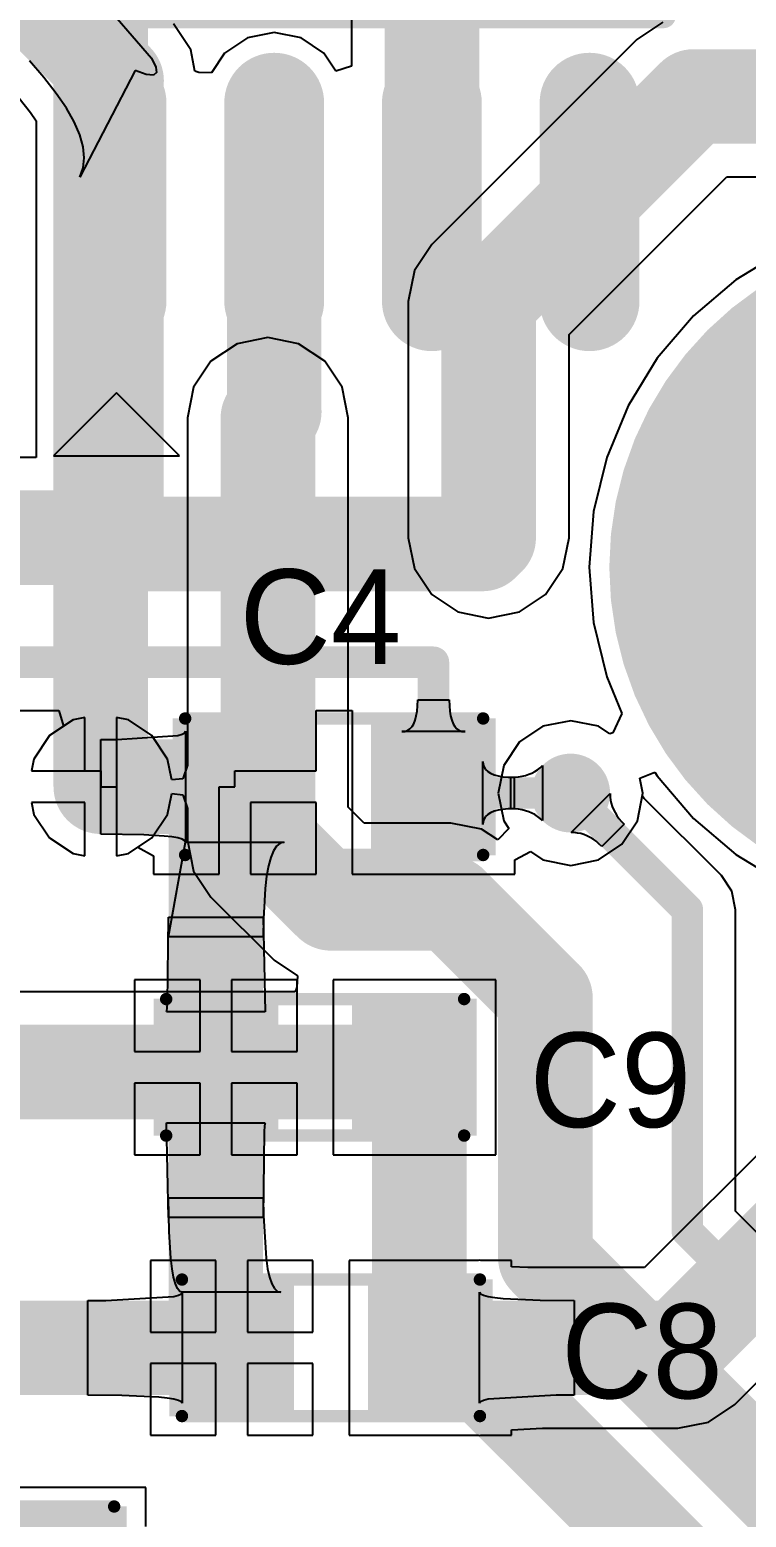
# Model space of a CAD drawing. Header units: millimetres. Extents: x 84.4 to 173.9, y 144 to 177.
# Drawn here: x 112.66 to 118.43, y 152.85 to 164.84 of the extents above; entities that cross this region are included whole.
import ezdxf

# ---------------------------------------------------------------- set-up
doc = ezdxf.new("R2010")
doc.units = ezdxf.units.MM
for name, color, linetype in [('BottomLayer', 5, 'Continuous'), ('BottomSolder', 6, 'Continuous'), ('MultiLayer', 9, 'Continuous'), ('PadHoleLayer', 156, 'Continuous'), ('TopLayer', 1, 'Continuous'), ('TopOverlay', 2, 'Continuous'), ('TopPaste', 8, 'Continuous'), ('TopSolder', 216, 'Continuous'), ('ViaHoleLayer', 16, 'Continuous')]:
    doc.layers.add(name, color=color, linetype=linetype)

# ---------------------------------------------------------------- blocks, each defined once
blk = doc.blocks.new('CAP_0603_5')
at = {"layer": 'TopLayer'}
for points in [[(-0.4, -0.45), (-0.4, 0.45), (-1.2, -0.45), (-1.2, 0.45)], [(1.2, -0.45), (1.2, 0.45), (0.4, -0.45), (0.4, 0.45)]]:
    blk.add_solid(points, dxfattribs=at)
at = {"layer": 'TopOverlay', "const_width": 0.1}
for points in [[(-1.2, 0.55), (1.2, 0.55)], [(-1.2, -0.55), (1.2, -0.55)]]:
    blk.add_lwpolyline(points, dxfattribs=at)
at = {"layer": 'TopOverlay', "const_width": 0.05}
for points in [[(-1.225, 0.55, 1), (-1.175, 0.55, 1)], [(1.175, 0.55, 1), (1.225, 0.55, 1)], [(-1.225, -0.55, 1), (-1.175, -0.55, 1)], [(1.175, -0.55, 1), (1.225, -0.55, 1)]]:
    blk.add_lwpolyline(points, format="xyb", close=True, dxfattribs=at)
at = {"layer": 'TopPaste'}
for points in [[(-0.4, -0.45), (-0.4, 0.45), (-1.2, -0.45), (-1.2, 0.45)], [(1.2, -0.45), (1.2, 0.45), (0.4, -0.45), (0.4, 0.45)]]:
    blk.add_solid(points, dxfattribs=at)
at = {"layer": 'TopSolder'}
for points in [[(-0.298, -0.552), (-0.298, 0.552), (-1.302, -0.552), (-1.302, 0.552)], [(1.302, -0.552), (1.302, 0.552), (0.298, -0.552), (0.298, 0.552)]]:
    blk.add_solid(points, dxfattribs=at)
blk = doc.blocks.new('CAP_0603_7')
at = {"layer": 'TopLayer'}
for points in [[(-0.4, -0.45), (-0.4, 0.45), (-1.2, -0.45), (-1.2, 0.45)], [(1.2, -0.45), (1.2, 0.45), (0.4, -0.45), (0.4, 0.45)]]:
    blk.add_solid(points, dxfattribs=at)
at = {"layer": 'TopOverlay', "const_width": 0.1}
for points in [[(-1.2, 0.55), (1.2, 0.55)], [(-1.2, -0.55), (1.2, -0.55)]]:
    blk.add_lwpolyline(points, dxfattribs=at)
at = {"layer": 'TopOverlay', "const_width": 0.05}
for points in [[(-1.225, 0.55, 1), (-1.175, 0.55, 1)], [(1.175, 0.55, 1), (1.225, 0.55, 1)], [(-1.225, -0.55, 1), (-1.175, -0.55, 1)], [(1.175, -0.55, 1), (1.225, -0.55, 1)]]:
    blk.add_lwpolyline(points, format="xyb", close=True, dxfattribs=at)
at = {"layer": 'TopPaste'}
for points in [[(-0.4, -0.45), (-0.4, 0.45), (-1.2, -0.45), (-1.2, 0.45)], [(1.2, -0.45), (1.2, 0.45), (0.4, -0.45), (0.4, 0.45)]]:
    blk.add_solid(points, dxfattribs=at)
at = {"layer": 'TopSolder'}
for points in [[(-0.298, -0.552), (-0.298, 0.552), (-1.302, -0.552), (-1.302, 0.552)], [(1.302, -0.552), (1.302, 0.552), (0.298, -0.552), (0.298, 0.552)]]:
    blk.add_solid(points, dxfattribs=at)
blk = doc.blocks.new('CAP_0603_11')
at = {"layer": 'TopLayer'}
for points in [[(-0.4, -0.45), (-0.4, 0.45), (-1.2, -0.45), (-1.2, 0.45)], [(1.2, -0.45), (1.2, 0.45), (0.4, -0.45), (0.4, 0.45)]]:
    blk.add_solid(points, dxfattribs=at)
at = {"layer": 'TopOverlay', "const_width": 0.1}
for points in [[(-1.2, 0.55), (1.2, 0.55)], [(-1.2, -0.55), (1.2, -0.55)]]:
    blk.add_lwpolyline(points, dxfattribs=at)
at = {"layer": 'TopOverlay', "const_width": 0.05}
for points in [[(-1.225, 0.55, 1), (-1.175, 0.55, 1)], [(1.175, 0.55, 1), (1.225, 0.55, 1)], [(-1.225, -0.55, 1), (-1.175, -0.55, 1)], [(1.175, -0.55, 1), (1.225, -0.55, 1)]]:
    blk.add_lwpolyline(points, format="xyb", close=True, dxfattribs=at)
at = {"layer": 'TopPaste'}
for points in [[(-0.4, -0.45), (-0.4, 0.45), (-1.2, -0.45), (-1.2, 0.45)], [(1.2, -0.45), (1.2, 0.45), (0.4, -0.45), (0.4, 0.45)]]:
    blk.add_solid(points, dxfattribs=at)
at = {"layer": 'TopSolder'}
for points in [[(-0.298, -0.552), (-0.298, 0.552), (-1.302, -0.552), (-1.302, 0.552)], [(1.302, -0.552), (1.302, 0.552), (0.298, -0.552), (0.298, 0.552)]]:
    blk.add_solid(points, dxfattribs=at)
blk = doc.blocks.new('CAP_0603_12')
at = {"layer": 'TopLayer'}
for points in [[(-0.4, -0.45), (-0.4, 0.45), (-1.2, -0.45), (-1.2, 0.45)], [(1.2, -0.45), (1.2, 0.45), (0.4, -0.45), (0.4, 0.45)]]:
    blk.add_solid(points, dxfattribs=at)
at = {"layer": 'TopOverlay', "const_width": 0.1}
for points in [[(-1.2, 0.55), (1.2, 0.55)], [(-1.2, -0.55), (1.2, -0.55)]]:
    blk.add_lwpolyline(points, dxfattribs=at)
at = {"layer": 'TopOverlay', "const_width": 0.05}
for points in [[(-1.225, 0.55, 1), (-1.175, 0.55, 1)], [(1.175, 0.55, 1), (1.225, 0.55, 1)], [(-1.225, -0.55, 1), (-1.175, -0.55, 1)], [(1.175, -0.55, 1), (1.225, -0.55, 1)]]:
    blk.add_lwpolyline(points, format="xyb", close=True, dxfattribs=at)
at = {"layer": 'TopPaste'}
for points in [[(-0.4, -0.45), (-0.4, 0.45), (-1.2, -0.45), (-1.2, 0.45)], [(1.2, -0.45), (1.2, 0.45), (0.4, -0.45), (0.4, 0.45)]]:
    blk.add_solid(points, dxfattribs=at)
at = {"layer": 'TopSolder'}
for points in [[(-0.298, -0.552), (-0.298, 0.552), (-1.302, -0.552), (-1.302, 0.552)], [(1.302, -0.552), (1.302, 0.552), (0.298, -0.552), (0.298, 0.552)]]:
    blk.add_solid(points, dxfattribs=at)
blk = doc.blocks.new('SO_8_36')
at = {"layer": 'TopLayer', "const_width": 0.6}
for points in [[(-3.2, 1.905), (-1.6, 1.905)], [(1.6, 1.905), (3.2, 1.905)], [(-3.2, 0.635), (-1.6, 0.635)], [(1.6, 0.635), (3.2, 0.635)], [(-3.2, -0.635), (-1.6, -0.635)], [(1.6, -0.635), (3.2, -0.635)], [(-3.2, -1.905), (-1.6, -1.905)], [(1.6, -1.905), (3.2, -1.905)]]:
    blk.add_lwpolyline(points, dxfattribs=at)
at = {"layer": 'TopLayer', "const_width": 0.3}
for points in [[(-3.35, 1.905, 1), (-3.05, 1.905, 1)], [(-1.75, 1.905, 1), (-1.45, 1.905, 1)], [(1.45, 1.905, 1), (1.75, 1.905, 1)], [(3.05, 1.905, 1), (3.35, 1.905, 1)], [(-3.35, 0.635, 1), (-3.05, 0.635, 1)], [(-1.75, 0.635, 1), (-1.45, 0.635, 1)], [(1.45, 0.635, 1), (1.75, 0.635, 1)], [(3.05, 0.635, 1), (3.35, 0.635, 1)], [(-3.35, -0.635, 1), (-3.05, -0.635, 1)], [(-1.75, -0.635, 1), (-1.45, -0.635, 1)], [(1.45, -0.635, 1), (1.75, -0.635, 1)], [(3.05, -0.635, 1), (3.35, -0.635, 1)], [(-3.35, -1.905, 1), (-3.05, -1.905, 1)], [(-1.75, -1.905, 1), (-1.45, -1.905, 1)], [(1.45, -1.905, 1), (1.75, -1.905, 1)], [(3.05, -1.905, 1), (3.35, -1.905, 1)]]:
    blk.add_lwpolyline(points, format="xyb", close=True, dxfattribs=at)
at = {"layer": 'TopOverlay'}
for p, q in [((-4.445, 2.413), (-4.445, 1.397)), ((-3.937, 1.905), (-4.445, 2.413)), ((-4.445, 1.397), (-3.937, 1.905))]:
    blk.add_line(p, q, dxfattribs=at)
at = {"layer": 'TopOverlay', "const_width": 0.2}
for points in [[(-0.9, 2.5), (0.9, 2.5)], [(-0.9, 2.5), (-0.9, -2.5)], [(0.9, 2.5), (0.9, -2.5)], [(-0.9, -2.5), (0.9, -2.5)]]:
    blk.add_lwpolyline(points, dxfattribs=at)
at = {"layer": 'TopOverlay'}
for points, const_width in [([(-0.95, 2.5, 1), (-0.85, 2.5, 1)], 0.1), ([(-0.95, 2.5, 1), (-0.85, 2.5, 1)], 0.1), ([(0.85, 2.5, 1), (0.95, 2.5, 1)], 0.1), ([(0.85, 2.5, 1), (0.95, 2.5, 1)], 0.1), ([(-0.116, 1.866, 1), (-0.366, 1.866, 1)], 0.25), ([(-0.429, 1.866, 1), (-0.304, 1.866, 1)], 0.125), ([(-0.178, 1.866, 1), (-0.054, 1.866, 1)], 0.125), ([(-0.95, -2.5, 1), (-0.85, -2.5, 1)], 0.1), ([(-0.95, -2.5, 1), (-0.85, -2.5, 1)], 0.1), ([(0.85, -2.5, 1), (0.95, -2.5, 1)], 0.1), ([(0.85, -2.5, 1), (0.95, -2.5, 1)], 0.1)]:
    blk.add_lwpolyline(points, format="xyb", close=True, dxfattribs=dict(at, const_width=const_width))
at = {"layer": 'TopPaste', "const_width": 0.6}
for points in [[(-3.2, 1.905), (-1.6, 1.905)], [(1.6, 1.905), (3.2, 1.905)], [(-3.2, 0.635), (-1.6, 0.635)], [(1.6, 0.635), (3.2, 0.635)], [(-3.2, -0.635), (-1.6, -0.635)], [(1.6, -0.635), (3.2, -0.635)], [(-3.2, -1.905), (-1.6, -1.905)], [(1.6, -1.905), (3.2, -1.905)]]:
    blk.add_lwpolyline(points, dxfattribs=at)
at = {"layer": 'TopPaste', "const_width": 0.3}
for points in [[(-3.35, 1.905, 1), (-3.05, 1.905, 1)], [(-1.75, 1.905, 1), (-1.45, 1.905, 1)], [(1.45, 1.905, 1), (1.75, 1.905, 1)], [(3.05, 1.905, 1), (3.35, 1.905, 1)], [(-3.35, 0.635, 1), (-3.05, 0.635, 1)], [(-1.75, 0.635, 1), (-1.45, 0.635, 1)], [(1.45, 0.635, 1), (1.75, 0.635, 1)], [(3.05, 0.635, 1), (3.35, 0.635, 1)], [(-3.35, -0.635, 1), (-3.05, -0.635, 1)], [(-1.75, -0.635, 1), (-1.45, -0.635, 1)], [(1.45, -0.635, 1), (1.75, -0.635, 1)], [(3.05, -0.635, 1), (3.35, -0.635, 1)], [(-3.35, -1.905, 1), (-3.05, -1.905, 1)], [(-1.75, -1.905, 1), (-1.45, -1.905, 1)], [(1.45, -1.905, 1), (1.75, -1.905, 1)], [(3.05, -1.905, 1), (3.35, -1.905, 1)]]:
    blk.add_lwpolyline(points, format="xyb", close=True, dxfattribs=at)
at = {"layer": 'TopSolder', "const_width": 0.803}
for points in [[(-3.2, 1.905), (-1.6, 1.905)], [(1.6, 1.905), (3.2, 1.905)], [(-3.2, 0.635), (-1.6, 0.635)], [(1.6, 0.635), (3.2, 0.635)], [(-3.2, -0.635), (-1.6, -0.635)], [(1.6, -0.635), (3.2, -0.635)], [(-3.2, -1.905), (-1.6, -1.905)], [(1.6, -1.905), (3.2, -1.905)]]:
    blk.add_lwpolyline(points, dxfattribs=at)
at = {"layer": 'TopSolder', "const_width": 0.402}
for points in [[(-3.401, 1.905, 1), (-2.999, 1.905, 1)], [(-1.801, 1.905, 1), (-1.399, 1.905, 1)], [(1.399, 1.905, 1), (1.801, 1.905, 1)], [(2.999, 1.905, 1), (3.401, 1.905, 1)], [(-3.401, 0.635, 1), (-2.999, 0.635, 1)], [(-1.801, 0.635, 1), (-1.399, 0.635, 1)], [(1.399, 0.635, 1), (1.801, 0.635, 1)], [(2.999, 0.635, 1), (3.401, 0.635, 1)], [(-3.401, -0.635, 1), (-2.999, -0.635, 1)], [(-1.801, -0.635, 1), (-1.399, -0.635, 1)], [(1.399, -0.635, 1), (1.801, -0.635, 1)], [(2.999, -0.635, 1), (3.401, -0.635, 1)], [(-3.401, -1.905, 1), (-2.999, -1.905, 1)], [(-1.801, -1.905, 1), (-1.399, -1.905, 1)], [(1.399, -1.905, 1), (1.801, -1.905, 1)], [(2.999, -1.905, 1), (3.401, -1.905, 1)]]:
    blk.add_lwpolyline(points, format="xyb", close=True, dxfattribs=at)

msp = doc.modelspace()

# ---------------------------------------------------------------- linework, layer by layer
at = {"layer": 'BottomLayer'}
for p, q in [((117.763, 164.898), (117.553, 164.757)), ((117.553, 164.757), (115.902, 163.106)), ((117.008, 162.38), (118.279, 163.652)), ((118.279, 163.652), (123.179, 163.652)), ((115.902, 163.106), (115.762, 162.896)), ((118.734, 163.057), (118.351, 162.822)), ((115.762, 162.896), (115.713, 162.648)), ((118.351, 162.822), (118.01, 162.531)), ((115.713, 162.648), (115.713, 160.743)), ((118.01, 162.531), (117.718, 162.189)), ((114.334, 162.307), (114.124, 162.166)), ((114.582, 162.356), (114.334, 162.307)), ((114.83, 162.307), (114.582, 162.356)), ((115.04, 162.166), (114.83, 162.307)), ((117.008, 160.743), (117.008, 162.38)), ((117.718, 162.189), (117.483, 161.806)), ((114.124, 162.166), (113.984, 161.956)), ((115.18, 161.956), (115.04, 162.166)), ((113.984, 161.956), (113.935, 161.709)), ((115.23, 161.709), (115.18, 161.956)), ((113.935, 161.709), (113.935, 158.912)), ((115.23, 158.573), (115.23, 161.709)), ((117.483, 161.806), (117.311, 161.391)), ((117.311, 161.391), (117.206, 160.954)), ((117.206, 160.954), (117.171, 160.506)), ((115.713, 160.743), (115.762, 160.496)), ((116.958, 160.496), (117.008, 160.743)), ((115.762, 160.496), (115.902, 160.286)), ((116.818, 160.286), (116.958, 160.496)), ((117.171, 160.506), (117.206, 160.059)), ((115.902, 160.286), (116.112, 160.145)), ((116.608, 160.145), (116.818, 160.286)), ((116.112, 160.145), (116.36, 160.096)), ((116.36, 160.096), (116.608, 160.145)), ((117.206, 160.059), (117.311, 159.622)), ((117.311, 159.622), (117.433, 159.328)), ((117.433, 159.328), (117.361, 159.171)), ((113.013, 159.275), (112.824, 159.149)), ((113.109, 159.294), (113.013, 159.275)), ((113.109, 158.864), (113.109, 159.294)), ((113.459, 159.275), (113.363, 159.294)), ((113.363, 159.294), (113.363, 158.737)), ((113.648, 159.149), (113.459, 159.275)), ((116.798, 159.224), (116.609, 159.098)), ((117.021, 159.269), (116.798, 159.224)), ((117.244, 159.224), (117.021, 159.269)), ((117.336, 159.162), (117.244, 159.224)), ((112.824, 159.149), (112.698, 158.96)), ((113.774, 158.96), (113.648, 159.149)), ((116.609, 159.098), (116.482, 158.909)), ((117.361, 159.171), (117.336, 159.162)), ((112.698, 158.96), (112.679, 158.864)), ((113.805, 158.804), (113.774, 158.96)), ((112.679, 158.864), (113.109, 158.864)), ((113.935, 158.912), (113.897, 158.801)), ((116.482, 158.909), (116.438, 158.686)), ((117.579, 158.807), (117.699, 158.854)), ((117.699, 158.854), (117.718, 158.824)), ((117.718, 158.824), (118.01, 158.482)), ((113.363, 158.737), (113.363, 158.179)), ((113.808, 158.792), (113.805, 158.804)), ((113.897, 158.801), (113.808, 158.792)), ((113.897, 158.801), (113.897, 158.801)), ((113.897, 158.801), (113.897, 158.801)), ((117.603, 158.686), (117.579, 158.807)), ((113.109, 158.61), (112.679, 158.61)), ((112.679, 158.61), (112.698, 158.514)), ((113.109, 158.179), (113.109, 158.61)), ((113.774, 158.514), (113.805, 158.67)), ((113.805, 158.67), (113.808, 158.682)), ((113.808, 158.682), (113.897, 158.673)), ((113.897, 158.673), (113.897, 158.673)), ((113.897, 158.673), (113.897, 158.673)), ((113.897, 158.673), (113.935, 158.562)), ((116.438, 158.686), (116.482, 158.463)), ((117.024, 158.369), (117.338, 158.683)), ((117.338, 158.683), (117.339, 158.656)), ((117.339, 158.656), (117.342, 158.63)), ((117.342, 158.63), (117.348, 158.605)), ((117.348, 158.605), (117.356, 158.579)), ((117.356, 158.579), (117.366, 158.554)), ((117.6, 158.667), (117.603, 158.686)), ((117.6, 158.666), (117.6, 158.667)), ((117.602, 158.662), (117.6, 158.666)), ((117.604, 158.656), (117.602, 158.662)), ((117.609, 158.649), (117.604, 158.656)), ((117.613, 158.643), (117.609, 158.649)), ((118.235, 158.021), (117.613, 158.643)), ((112.698, 158.514), (112.824, 158.325)), ((113.648, 158.325), (113.774, 158.514)), ((113.935, 158.562), (113.935, 158.305)), ((115.358, 158.444), (115.23, 158.573)), ((116.482, 158.463), (116.524, 158.4)), ((117.366, 158.554), (117.378, 158.53)), ((117.378, 158.53), (117.393, 158.506)), ((117.393, 158.506), (117.41, 158.482)), ((117.41, 158.482), (117.429, 158.458)), ((117.429, 158.458), (117.451, 158.435)), ((118.01, 158.482), (118.351, 158.19)), ((116.055, 158.444), (115.358, 158.444)), ((116.303, 158.395), (116.055, 158.444)), ((116.433, 158.309), (116.303, 158.395)), ((116.524, 158.4), (116.433, 158.309)), ((117.05, 158.368), (117.024, 158.369)), ((117.076, 158.364), (117.05, 158.368)), ((117.102, 158.359), (117.076, 158.364)), ((117.127, 158.351), (117.102, 158.359)), ((117.152, 158.341), (117.127, 158.351)), ((117.177, 158.329), (117.152, 158.341)), ((117.451, 158.435), (117.271, 158.256)), ((112.824, 158.325), (113.013, 158.198)), ((113.459, 158.198), (113.648, 158.325)), ((113.935, 158.305), (113.984, 158.057)), ((117.201, 158.314), (117.177, 158.329)), ((117.225, 158.297), (117.201, 158.314)), ((117.248, 158.277), (117.225, 158.297)), ((117.271, 158.256), (117.248, 158.277)), ((113.013, 158.198), (113.109, 158.179)), ((113.363, 158.179), (113.459, 158.198)), ((118.351, 158.19), (118.734, 157.956)), ((113.984, 158.057), (114.124, 157.847)), ((118.319, 157.895), (118.235, 158.021)), ((118.349, 157.746), (118.319, 157.895)), ((114.124, 157.847), (114.632, 157.339)), ((118.349, 155.316), (118.349, 157.746)), ((114.632, 157.339), (114.822, 157.212)), ((114.822, 157.212), (114.814, 157.122)), ((114.801, 157.085), (112.323, 157.085)), ((114.814, 157.122), (114.801, 157.085)), ((121.677, 151.988), (118.349, 155.316))]:
    msp.add_line(p, q, dxfattribs=at)
for points, const_width in [([(113.236, 158.737), (113.236, 165.315)], 0.762), ([(116.36, 162.648), (118.011, 164.299)], 0.762), ([(118.011, 164.299), (123.447, 164.299)], 0.762), ([(116.36, 160.743), (116.36, 162.648)], 0.762), ([(114.582, 158.305), (114.582, 161.709)], 0.762), ([(117.021, 158.686), (117.96, 157.746)], 0.254), ([(114.582, 158.305), (115.09, 157.797)], 0.762), ([(115.09, 157.797), (116.055, 157.797)], 0.762), ([(116.055, 157.797), (116.817, 157.035)], 0.762), ([(117.96, 155.155), (117.96, 157.746)], 0.254), ([(116.817, 154.941), (116.817, 157.035)], 0.762), ([(112.055, 156.438), (115.801, 156.438)], 0.762), ([(115.801, 154.52), (115.801, 156.438)], 0.762), ([(116.817, 154.941), (121, 150.758)], 0.762), ([(117.96, 155.155), (121.516, 151.599)], 0.254), ([(115.801, 154.52), (121.618, 148.704)], 0.762)]:
    msp.add_lwpolyline(points, dxfattribs=dict(at, const_width=const_width))
for points, const_width in [([(117.821, 164.299, 1), (118.202, 164.299, 1)], 0.381), ([(117.821, 164.299, 1), (118.202, 164.299, 1)], 0.381), ([(116.17, 162.648, 1), (116.551, 162.648, 1)], 0.381), ([(116.17, 162.648, 1), (116.551, 162.648, 1)], 0.381), ([(118.734, 160.506, 1), (121.334, 160.506, 1)], 2.6), ([(114.392, 161.709, 1), (114.773, 161.709, 1)], 0.381), ([(114.423, 161.709, 1), (114.741, 161.709, 1)], 0.318), ([(116.17, 160.743, 1), (116.551, 160.743, 1)], 0.381), ([(116.201, 160.743, 1), (116.519, 160.743, 1)], 0.318), ([(113.046, 158.737, 1), (113.427, 158.737, 1)], 0.381), ([(113.077, 158.737, 1), (113.395, 158.737, 1)], 0.318), ([(116.862, 158.686, 1), (117.179, 158.686, 1)], 0.318), ([(116.957, 158.686, 1), (117.084, 158.686, 1)], 0.127), ([(114.392, 158.305, 1), (114.773, 158.305, 1)], 0.381), ([(114.392, 158.305, 1), (114.773, 158.305, 1)], 0.381), ([(114.9, 157.797, 1), (115.281, 157.797, 1)], 0.381), ([(114.9, 157.797, 1), (115.281, 157.797, 1)], 0.381), ([(115.865, 157.797, 1), (116.246, 157.797, 1)], 0.381), ([(115.865, 157.797, 1), (116.246, 157.797, 1)], 0.381), ([(117.897, 157.746, 1), (118.024, 157.746, 1)], 0.127), ([(117.897, 157.746, 1), (118.024, 157.746, 1)], 0.127), ([(116.627, 157.035, 1), (117.008, 157.035, 1)], 0.381), ([(116.627, 157.035, 1), (117.008, 157.035, 1)], 0.381), ([(115.611, 156.438, 1), (115.992, 156.438, 1)], 0.381), ([(115.611, 156.438, 1), (115.992, 156.438, 1)], 0.381), ([(115.643, 156.438, 1), (115.96, 156.438, 1)], 0.318), ([(116.627, 154.941, 1), (117.008, 154.941, 1)], 0.381), ([(116.627, 154.941, 1), (117.008, 154.941, 1)], 0.381), ([(117.897, 155.155, 1), (118.024, 155.155, 1)], 0.127), ([(117.897, 155.155, 1), (118.024, 155.155, 1)], 0.127), ([(115.611, 154.52, 1), (115.992, 154.52, 1)], 0.381), ([(115.611, 154.52, 1), (115.992, 154.52, 1)], 0.381)]:
    msp.add_lwpolyline(points, format="xyb", close=True, dxfattribs=dict(at, const_width=const_width))
at = {"layer": 'BottomSolder', "const_width": 2.702}
msp.add_lwpolyline([(118.683, 160.506, 1), (121.385, 160.506, 1)], format="xyb", close=True, dxfattribs=at)
at = {"layer": 'MultiLayer'}
for points, const_width in [([(118.734, 160.506, 1), (121.334, 160.506, 1)], 2.6), ([(114.423, 161.709, 1), (114.741, 161.709, 1)], 0.318), ([(116.201, 160.743, 1), (116.519, 160.743, 1)], 0.318), ([(113.077, 158.737, 1), (113.395, 158.737, 1)], 0.318), ([(116.862, 158.686, 1), (117.179, 158.686, 1)], 0.318), ([(115.643, 156.438, 1), (115.96, 156.438, 1)], 0.318)]:
    msp.add_lwpolyline(points, format="xyb", close=True, dxfattribs=dict(at, const_width=const_width))
at = {"layer": 'PadHoleLayer', "const_width": 2.6}
msp.add_lwpolyline([(118.734, 160.506, 1), (121.334, 160.506, 1)], format="xyb", close=True, dxfattribs=at)
at = {"layer": 'TopLayer'}
for p, q in [((113.185, 165.14), (113.645, 164.607)), ((115.256, 165.138), (115.256, 164.543)), ((113.961, 164.674), (113.821, 164.884)), ((114.633, 164.814), (114.417, 164.771)), ((114.849, 164.771), (114.633, 164.814)), ((114.417, 164.771), (114.234, 164.648)), ((115.032, 164.648), (114.849, 164.771)), ((112.778, 164.451), (112.661, 164.585)), ((113.645, 164.607), (113.681, 164.536)), ((113.995, 164.503), (113.961, 164.674)), ((114.234, 164.648), (114.127, 164.489)), ((115.129, 164.504), (115.032, 164.648)), ((112.878, 164.324), (112.778, 164.451)), ((113.513, 164.508), (113.067, 163.648)), ((113.602, 164.477), (113.513, 164.508)), ((113.66, 164.472), (113.602, 164.477)), ((113.686, 164.491), (113.66, 164.472)), ((113.681, 164.536), (113.686, 164.491)), ((114.027, 164.492), (113.995, 164.503)), ((114.127, 164.489), (114.027, 164.492)), ((115.256, 164.543), (115.129, 164.504)), ((112.579, 164.285), (112.669, 164.171)), ((112.959, 164.206), (112.878, 164.324)), ((112.669, 164.171), (112.716, 164.103)), ((112.716, 164.103), (112.716, 163.449)), ((113.023, 164.094), (112.959, 164.206)), ((113.068, 163.99), (113.023, 164.094)), ((113.095, 163.893), (113.068, 163.99)), ((113.103, 163.804), (113.095, 163.893)), ((113.094, 163.723), (113.103, 163.804)), ((113.067, 163.648), (113.094, 163.723)), ((112.716, 163.449), (112.716, 161.391)), ((112.716, 161.391), (108.893, 161.391)), ((115.787, 159.389), (115.789, 159.438)), ((115.789, 159.438), (116.043, 159.438)), ((116.043, 159.438), (116.044, 159.389)), ((111.488, 159.352), (112.899, 159.352)), ((112.899, 159.352), (112.937, 159.225)), ((114.97, 158.864), (114.97, 159.352)), ((114.97, 159.352), (115.262, 159.352)), ((115.262, 159.352), (115.262, 158.033)), ((115.768, 159.273), (115.777, 159.307)), ((115.777, 159.307), (115.784, 159.345)), ((115.784, 159.345), (115.787, 159.389)), ((116.044, 159.389), (116.048, 159.345)), ((116.048, 159.345), (116.054, 159.307)), ((116.054, 159.307), (116.063, 159.273)), ((112.937, 159.225), (112.824, 159.149)), ((113.912, 159.171), (113.919, 159.184)), ((113.919, 159.184), (113.919, 158.29)), ((115.662, 159.181), (115.686, 159.183)), ((116.17, 159.181), (115.662, 159.181)), ((115.686, 159.183), (115.707, 159.191)), ((115.707, 159.191), (115.726, 159.204)), ((115.726, 159.204), (115.743, 159.222)), ((115.743, 159.222), (115.757, 159.245)), ((115.757, 159.245), (115.768, 159.273)), ((116.063, 159.273), (116.074, 159.245)), ((116.074, 159.245), (116.088, 159.222)), ((116.088, 159.222), (116.105, 159.204)), ((116.105, 159.204), (116.124, 159.191)), ((116.124, 159.191), (116.145, 159.183)), ((116.145, 159.183), (116.17, 159.181)), ((112.824, 159.149), (112.698, 158.96)), ((113.236, 158.356), (113.236, 159.118)), ((113.236, 159.118), (113.366, 159.118)), ((113.366, 159.118), (113.857, 159.15)), ((113.857, 159.15), (113.891, 159.16)), ((113.891, 159.16), (113.912, 159.171)), ((112.698, 158.96), (112.679, 158.864)), ((116.313, 158.432), (116.313, 158.94)), ((116.313, 158.94), (116.315, 158.916)), ((112.679, 158.864), (113.236, 158.864)), ((113.236, 158.864), (113.236, 158.737)), ((114.316, 158.737), (114.316, 158.864)), ((114.316, 158.864), (114.97, 158.864)), ((116.315, 158.916), (116.323, 158.894)), ((116.323, 158.894), (116.335, 158.875)), ((116.335, 158.875), (116.353, 158.859)), ((116.353, 158.859), (116.376, 158.845)), ((116.376, 158.845), (116.404, 158.833)), ((116.404, 158.833), (116.437, 158.824)), ((116.437, 158.824), (116.475, 158.818)), ((116.475, 158.818), (116.518, 158.814)), ((116.571, 158.814), (116.601, 158.817)), ((116.601, 158.817), (116.63, 158.822)), ((116.63, 158.822), (116.657, 158.828)), ((116.657, 158.828), (116.684, 158.837)), ((116.684, 158.837), (116.708, 158.847)), ((116.708, 158.847), (116.732, 158.86)), ((116.732, 158.86), (116.754, 158.874)), ((116.754, 158.874), (116.775, 158.89)), ((116.775, 158.89), (116.794, 158.908)), ((116.794, 158.908), (116.794, 158.464)), ((117.579, 158.807), (117.699, 158.854)), ((117.699, 158.854), (117.718, 158.824)), ((117.718, 158.824), (118.01, 158.482)), ((113.236, 158.737), (113.363, 158.737)), ((113.363, 158.737), (113.363, 158.179)), ((114.189, 158.033), (114.189, 158.737)), ((114.189, 158.737), (114.316, 158.737)), ((116.518, 158.814), (116.567, 158.813)), ((116.539, 158.813), (116.571, 158.814)), ((116.539, 158.559), (116.539, 158.813)), ((116.567, 158.813), (116.567, 158.559)), ((117.603, 158.686), (117.579, 158.807)), ((113.109, 158.61), (112.679, 158.61)), ((112.679, 158.61), (112.698, 158.514)), ((113.109, 158.179), (113.109, 158.61)), ((114.97, 158.61), (114.443, 158.61)), ((114.443, 158.61), (114.443, 158.033)), ((114.97, 158.033), (114.97, 158.61)), ((117.559, 158.463), (117.603, 158.686)), ((112.698, 158.514), (112.824, 158.325)), ((116.315, 158.456), (116.313, 158.432)), ((116.323, 158.478), (116.315, 158.456)), ((116.335, 158.497), (116.323, 158.478)), ((116.353, 158.513), (116.335, 158.497)), ((116.376, 158.527), (116.353, 158.513)), ((116.404, 158.539), (116.376, 158.527)), ((116.437, 158.548), (116.404, 158.539)), ((116.475, 158.554), (116.437, 158.548)), ((116.518, 158.558), (116.475, 158.554)), ((116.567, 158.559), (116.518, 158.558)), ((116.571, 158.558), (116.539, 158.559)), ((116.601, 158.555), (116.571, 158.558)), ((116.63, 158.55), (116.601, 158.555)), ((116.657, 158.544), (116.63, 158.55)), ((116.684, 158.535), (116.657, 158.544)), ((116.708, 158.525), (116.684, 158.535)), ((116.732, 158.512), (116.708, 158.525)), ((116.754, 158.498), (116.732, 158.512)), ((116.775, 158.482), (116.754, 158.498)), ((116.794, 158.464), (116.775, 158.482)), ((117.433, 158.274), (117.559, 158.463)), ((118.01, 158.482), (118.351, 158.19)), ((113.584, 158.35), (113.236, 158.356)), ((113.748, 158.339), (113.584, 158.35)), ((113.809, 158.332), (113.748, 158.339)), ((112.824, 158.325), (113.013, 158.198)), ((113.459, 158.198), (113.535, 158.249)), ((113.535, 158.249), (113.662, 158.181)), ((113.782, 157.528), (113.919, 158.29)), ((113.857, 158.324), (113.809, 158.332)), ((113.891, 158.314), (113.857, 158.324)), ((113.912, 158.302), (113.891, 158.314)), ((113.919, 158.29), (113.912, 158.302)), ((113.919, 158.29), (114.713, 158.29)), ((114.627, 158.221), (114.605, 158.168)), ((114.652, 158.259), (114.627, 158.221)), ((114.681, 158.282), (114.652, 158.259)), ((114.713, 158.29), (114.681, 158.282)), ((117.244, 158.148), (117.433, 158.274)), ((113.013, 158.198), (113.109, 158.179)), ((113.363, 158.179), (113.459, 158.198)), ((113.662, 158.181), (113.662, 158.033)), ((114.586, 158.099), (114.571, 158.016)), ((114.605, 158.168), (114.586, 158.099)), ((116.57, 158.147), (116.697, 158.215)), ((116.57, 158.033), (116.57, 158.147)), ((116.697, 158.215), (116.798, 158.148)), ((116.798, 158.148), (117.021, 158.103)), ((117.021, 158.103), (117.244, 158.148)), ((118.351, 158.19), (118.734, 157.956)), ((113.662, 158.033), (114.189, 158.033)), ((114.443, 158.033), (114.97, 158.033)), ((114.571, 158.016), (114.559, 157.916)), ((115.262, 158.033), (116.57, 158.033)), ((114.559, 157.916), (114.546, 157.673)), ((113.774, 156.992), (113.782, 157.685)), ((113.782, 157.685), (114.544, 157.685)), ((114.544, 157.685), (114.56, 156.923)), ((114.546, 157.673), (114.544, 157.528)), ((114.544, 157.528), (113.782, 157.528)), ((114.036, 157.18), (113.509, 157.18)), ((113.509, 157.18), (113.509, 156.603)), ((114.036, 156.603), (114.036, 157.18)), ((114.817, 157.18), (114.29, 157.18)), ((114.29, 157.18), (114.29, 156.603)), ((114.817, 156.603), (114.817, 157.18)), ((116.417, 157.18), (115.109, 157.18)), ((115.109, 157.18), (115.109, 155.772)), ((116.417, 155.772), (116.417, 157.18)), ((119.969, 157.216), (117.616, 154.863)), ((113.766, 156.923), (113.769, 156.931)), ((114.56, 156.923), (113.766, 156.923)), ((113.769, 156.931), (113.772, 156.954)), ((113.772, 156.954), (113.774, 156.992)), ((113.509, 156.603), (114.036, 156.603)), ((114.29, 156.603), (114.817, 156.603)), ((114.036, 156.349), (113.509, 156.349)), ((113.509, 156.349), (113.509, 155.772)), ((114.036, 155.772), (114.036, 156.349)), ((114.817, 156.349), (114.29, 156.349)), ((114.29, 156.349), (114.29, 155.772)), ((114.817, 155.772), (114.817, 156.349)), ((118.342, 153.758), (120.695, 156.111)), ((113.782, 155.267), (113.766, 156.029)), ((113.766, 156.029), (114.56, 156.029)), ((114.552, 155.961), (114.544, 155.267)), ((114.554, 155.999), (114.552, 155.961)), ((114.557, 156.022), (114.554, 155.999)), ((114.56, 156.029), (114.557, 156.022)), ((113.509, 155.772), (114.036, 155.772)), ((114.29, 155.772), (114.817, 155.772)), ((115.109, 155.772), (116.417, 155.772)), ((113.782, 155.425), (114.544, 155.425)), ((113.787, 155.15), (113.782, 155.425)), ((114.544, 155.425), (114.546, 155.28)), ((114.544, 155.267), (113.782, 155.267)), ((114.546, 155.28), (114.567, 154.937)), ((113.8, 154.937), (113.787, 155.15)), ((114.163, 154.92), (113.636, 154.92)), ((113.636, 154.92), (113.636, 154.343)), ((113.81, 154.853), (113.8, 154.937)), ((114.163, 154.343), (114.163, 154.92)), ((114.944, 154.92), (114.417, 154.92)), ((114.417, 154.92), (114.417, 154.343)), ((114.567, 154.937), (114.58, 154.853)), ((114.944, 154.343), (114.944, 154.92)), ((116.277, 154.92), (115.236, 154.92)), ((115.236, 154.92), (115.236, 153.512)), ((116.287, 154.922), (116.277, 154.92)), ((116.297, 154.92), (116.287, 154.922)), ((116.544, 154.92), (116.297, 154.92)), ((116.544, 154.869), (116.544, 154.92)), ((116.677, 154.863), (116.544, 154.869)), ((117.616, 154.863), (116.677, 154.863)), ((113.822, 154.784), (113.81, 154.853)), ((113.837, 154.731), (113.822, 154.784)), ((114.58, 154.853), (114.596, 154.784)), ((114.596, 154.784), (114.614, 154.731)), ((113.276, 154.597), (113.825, 154.629)), ((113.825, 154.629), (113.863, 154.639)), ((113.853, 154.693), (113.837, 154.731)), ((113.872, 154.67), (113.853, 154.693)), ((113.863, 154.639), (113.886, 154.65)), ((113.893, 154.663), (113.872, 154.67)), ((113.886, 154.65), (113.893, 154.663)), ((114.687, 154.663), (113.893, 154.663)), ((113.893, 154.663), (113.893, 153.769)), ((114.614, 154.731), (114.636, 154.693)), ((114.636, 154.693), (114.66, 154.67)), ((114.66, 154.67), (114.687, 154.663)), ((116.287, 153.769), (116.287, 154.663)), ((116.287, 154.663), (116.295, 154.65)), ((116.295, 154.65), (116.318, 154.639)), ((116.318, 154.639), (116.356, 154.629)), ((116.356, 154.629), (116.409, 154.62)), ((116.409, 154.62), (116.478, 154.613)), ((113.131, 153.835), (113.131, 154.597)), ((113.131, 154.597), (113.276, 154.597)), ((116.478, 154.613), (116.775, 154.599)), ((116.775, 154.599), (117.049, 154.597)), ((117.049, 154.597), (117.049, 153.835)), ((113.636, 154.343), (114.163, 154.343)), ((114.417, 154.343), (114.944, 154.343)), ((114.163, 154.089), (113.636, 154.089)), ((113.636, 154.089), (113.636, 153.512)), ((114.163, 153.512), (114.163, 154.089)), ((114.944, 154.089), (114.417, 154.089)), ((114.417, 154.089), (114.417, 153.512)), ((114.944, 153.512), (114.944, 154.089)), ((113.406, 153.832), (113.131, 153.835)), ((113.703, 153.818), (113.406, 153.832)), ((113.771, 153.811), (113.703, 153.818)), ((113.825, 153.802), (113.771, 153.811)), ((113.863, 153.792), (113.825, 153.802)), ((113.886, 153.781), (113.863, 153.792)), ((116.318, 153.792), (116.295, 153.781)), ((116.356, 153.802), (116.318, 153.792)), ((116.904, 153.834), (116.356, 153.802)), ((117.049, 153.835), (116.904, 153.834)), ((113.893, 153.769), (113.886, 153.781)), ((116.295, 153.781), (116.287, 153.769)), ((118.132, 153.617), (118.342, 153.758)), ((116.544, 153.554), (116.794, 153.568)), ((116.544, 153.512), (116.544, 153.554)), ((116.794, 153.568), (117.884, 153.568)), ((117.884, 153.568), (118.132, 153.617)), ((113.636, 153.512), (114.163, 153.512)), ((114.417, 153.512), (114.944, 153.512)), ((115.236, 153.512), (116.277, 153.512)), ((116.277, 153.512), (116.287, 153.51)), ((116.287, 153.51), (116.297, 153.512)), ((116.297, 153.512), (116.544, 153.512)), ((113.598, 153.091), (112.29, 153.091)), ((113.598, 152.775), (113.598, 153.091))]:
    msp.add_line(p, q, dxfattribs=at)
for points, const_width in [([(109.782, 168.008), (113.363, 164.426)], 0.762), ([(115.903, 165.138), (116.69, 165.925)], 0.762), ([(115.903, 163.449), (115.903, 165.138)], 0.762), ([(113.363, 163.449), (113.363, 164.426)], 0.762), ([(113.363, 160.743), (113.363, 163.449)], 0.762), ([(114.633, 161.759), (114.633, 163.449)], 0.762), ([(114.582, 161.709), (114.633, 161.759)], 0.762), ([(108.893, 160.743), (113.363, 160.743)], 0.762), ([(113.363, 160.743), (113.414, 160.693)], 0.762), ([(116.309, 160.693), (116.36, 160.743)], 0.762), ([(113.414, 160.693), (116.309, 160.693)], 0.762), ([(111.039, 159.74), (115.916, 159.74)], 0.254), ([(115.916, 158.737), (115.916, 159.74)], 0.254), ([(113.236, 158.737), (114.316, 158.737)], 0.762), ([(114.163, 158.584), (114.316, 158.737)], 0.762), ([(114.163, 156.476), (114.163, 158.584)], 0.762), ([(115.916, 158.737), (115.966, 158.686)], 0.254), ([(115.966, 158.686), (117.021, 158.686)], 0.254), ([(117.884, 154.216), (120.427, 156.758)], 0.762), ([(114.163, 154.343), (114.163, 156.476)], 0.762), ([(114.163, 154.343), (114.29, 154.216)], 0.762), ([(111.966, 154.216), (114.29, 154.216)], 0.762), ([(115.89, 154.216), (117.884, 154.216)], 0.762)]:
    msp.add_lwpolyline(points, dxfattribs=dict(at, const_width=const_width))
for points, const_width in [([(115.713, 165.138, 1), (116.094, 165.138, 1)], 0.381), ([(115.713, 165.138, 1), (116.094, 165.138, 1)], 0.381), ([(113.173, 164.426, 1), (113.554, 164.426, 1)], 0.381), ([(113.173, 164.426, 1), (113.554, 164.426, 1)], 0.381), ([(113.173, 163.449, 1), (113.554, 163.449, 1)], 0.381), ([(113.173, 163.449, 1), (113.554, 163.449, 1)], 0.381), ([(114.443, 163.449, 1), (114.824, 163.449, 1)], 0.381), ([(115.713, 163.449, 1), (116.094, 163.449, 1)], 0.381), ([(118.734, 160.506, 1), (121.334, 160.506, 1)], 2.6), ([(114.392, 161.709, 1), (114.773, 161.709, 1)], 0.381), ([(114.443, 161.759, 1), (114.824, 161.759, 1)], 0.381), ([(114.443, 161.759, 1), (114.824, 161.759, 1)], 0.381), ([(114.423, 161.709, 1), (114.741, 161.709, 1)], 0.318), ([(113.173, 160.743, 1), (113.554, 160.743, 1)], 0.381), ([(113.173, 160.743, 1), (113.554, 160.743, 1)], 0.381), ([(113.173, 160.743, 1), (113.554, 160.743, 1)], 0.381), ([(116.17, 160.743, 1), (116.551, 160.743, 1)], 0.381), ([(113.223, 160.693, 1), (113.604, 160.693, 1)], 0.381), ([(113.223, 160.693, 1), (113.604, 160.693, 1)], 0.381), ([(116.119, 160.693, 1), (116.5, 160.693, 1)], 0.381), ([(116.119, 160.693, 1), (116.5, 160.693, 1)], 0.381), ([(116.201, 160.743, 1), (116.519, 160.743, 1)], 0.318), ([(115.852, 159.74, 1), (115.979, 159.74, 1)], 0.127), ([(115.852, 159.74, 1), (115.979, 159.74, 1)], 0.127), ([(113.046, 158.737, 1), (113.427, 158.737, 1)], 0.381), ([(114.125, 158.737, 1), (114.506, 158.737, 1)], 0.381), ([(114.125, 158.737, 1), (114.506, 158.737, 1)], 0.381), ([(113.077, 158.737, 1), (113.395, 158.737, 1)], 0.318), ([(113.973, 158.584, 1), (114.354, 158.584, 1)], 0.381), ([(113.973, 158.584, 1), (114.354, 158.584, 1)], 0.381), ([(116.862, 158.686, 1), (117.179, 158.686, 1)], 0.318), ([(115.852, 158.737, 1), (115.979, 158.737, 1)], 0.127), ([(115.852, 158.737, 1), (115.979, 158.737, 1)], 0.127), ([(115.903, 158.686, 1), (116.03, 158.686, 1)], 0.127), ([(115.903, 158.686, 1), (116.03, 158.686, 1)], 0.127), ([(116.957, 158.686, 1), (117.084, 158.686, 1)], 0.127), ([(113.973, 156.476, 1), (114.354, 156.476, 1)], 0.381), ([(113.973, 156.476, 1), (114.354, 156.476, 1)], 0.381), ([(115.643, 156.438, 1), (115.96, 156.438, 1)], 0.318), ([(113.973, 154.343, 1), (114.354, 154.343, 1)], 0.381), ([(113.973, 154.343, 1), (114.354, 154.343, 1)], 0.381), ([(114.1, 154.216, 1), (114.481, 154.216, 1)], 0.381), ([(114.1, 154.216, 1), (114.481, 154.216, 1)], 0.381), ([(115.7, 154.216, 1), (116.081, 154.216, 1)], 0.381), ([(117.694, 154.216, 1), (118.075, 154.216, 1)], 0.381), ([(117.694, 154.216, 1), (118.075, 154.216, 1)], 0.381)]:
    msp.add_lwpolyline(points, format="xyb", close=True, dxfattribs=dict(at, const_width=const_width))
at = {"layer": 'TopSolder', "const_width": 2.702}
msp.add_lwpolyline([(118.683, 160.506, 1), (121.385, 160.506, 1)], format="xyb", close=True, dxfattribs=at)
at = {"layer": 'ViaHoleLayer', "const_width": 0.191}
for points in [[(114.487, 161.709, 1), (114.677, 161.709, 1)], [(116.265, 160.743, 1), (116.455, 160.743, 1)], [(113.141, 158.737, 1), (113.331, 158.737, 1)], [(116.925, 158.686, 1), (117.116, 158.686, 1)], [(115.706, 156.438, 1), (115.897, 156.438, 1)]]:
    msp.add_lwpolyline(points, format="xyb", close=True, dxfattribs=at)

# ---------------------------------------------------------------- block references
for name, p, rotation in [('SO_8_36', (115.268, 165.849), 90), ('CAP_0603_11', (115.09, 154.216), 360)]:
    msp.add_blockref(name, p, dxfattribs=dict(rotation=rotation))
for name, p in [('CAP_0603_7', (115.116, 158.737)), ('CAP_0603_12', (114.963, 156.476)), ('CAP_0603_5', (112.144, 152.387))]:
    msp.add_blockref(name, p)

# ---------------------------------------------------------------- texts
at = {"layer": 'TopOverlay'}
for s, p in [('C4', (114.354, 159.727)), ('C9', (116.69, 155.994)), ('C8', (116.944, 153.809))]:
    msp.add_text(s, height=0.762, dxfattribs=at).set_placement(p)

doc.saveas('drawing.dxf')
